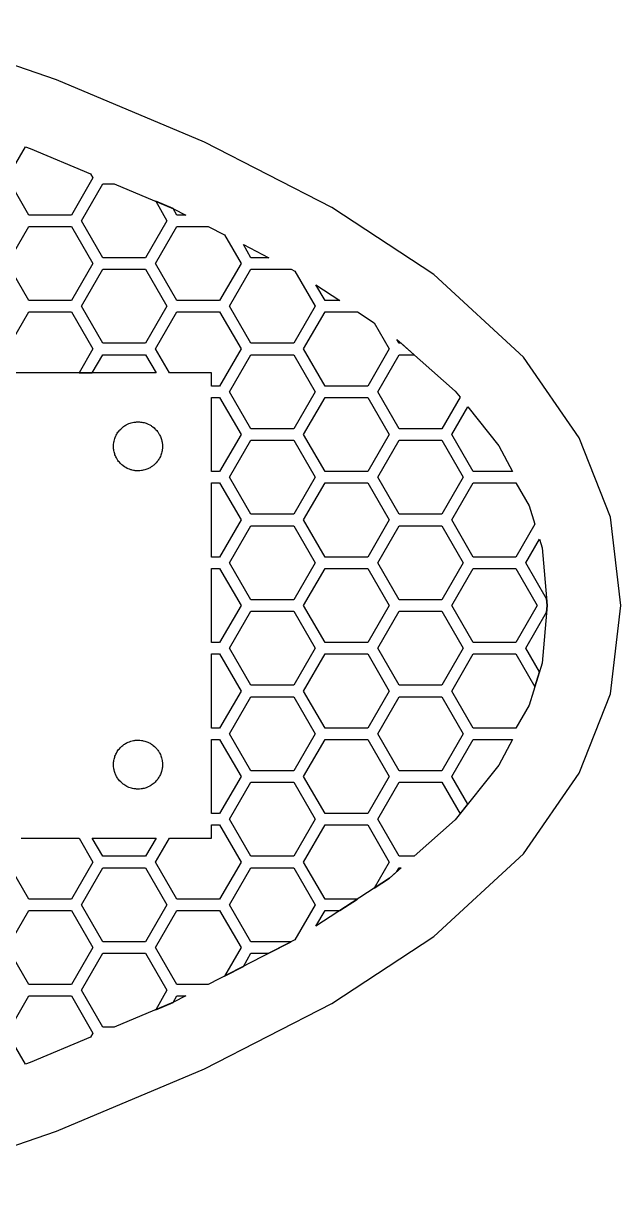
# Model space of a CAD drawing. Header units: metres. Extents: x -343 to 343, y -95 to 95.
# Drawn here: x 265.4 to 342.9, y -75.5 to 75.5 of the extents above; entities that cross this region are included whole.
import ezdxf

# ---------------------------------------------------------------- set-up
doc = ezdxf.new("R2010")
doc.units = ezdxf.units.M

msp = doc.modelspace()

# ---------------------------------------------------------------- linework, layer by layer
for p, q in [((269.732, 68.1738), (248.541, 75.5156)), ((288.92, 60.1064), (269.732, 68.1738)), ((263.371, 55.4494), (265.705, 59.4932)), ((265.705, 59.4932), (266.334, 59.2754)), ((266.334, 59.2754), (274.148, 55.9901)), ((305.449, 51.6016), (288.92, 60.1064)), ((274.148, 55.9901), (274.461, 55.4494)), ((266.143, 50.6474), (263.371, 55.4494)), ((274.461, 55.4494), (271.688, 50.6474)), ((272.975, 49.9045), (275.747, 54.7066)), ((275.747, 54.7066), (277.201, 54.7066)), ((277.201, 54.7066), (284.912, 51.4648)), ((284.869, 51.483), (282.603, 52.4355)), ((282.603, 52.4355), (284.065, 49.9045)), ((285.351, 50.6474), (284.869, 51.483)), ((284.912, 51.4648), (286.502, 50.6474)), ((318.666, 42.9453), (305.449, 51.6016)), ((271.688, 50.6474), (266.143, 50.6474)), ((275.747, 45.1024), (272.975, 49.9045)), ((284.065, 49.9045), (281.292, 45.1024)), ((286.502, 50.6474), (285.351, 50.6474)), ((263.371, 44.3596), (266.143, 49.1616)), ((266.143, 49.1616), (271.688, 49.1616)), ((271.688, 49.1616), (274.461, 44.3596)), ((282.579, 44.3596), (285.351, 49.1616)), ((285.351, 49.1616), (289.391, 49.1616)), ((289.391, 49.1616), (291.532, 48.0602)), ((291.532, 48.0602), (293.669, 44.3596)), ((294.956, 45.1024), (293.972, 46.8052)), ((293.972, 46.8052), (297.283, 45.1024)), ((266.143, 39.5575), (263.371, 44.3596)), ((274.461, 44.3596), (271.688, 39.5575)), ((281.292, 45.1024), (275.747, 45.1024)), ((285.351, 39.5575), (282.579, 44.3596)), ((293.669, 44.3596), (290.896, 39.5575)), ((297.283, 45.1024), (294.956, 45.1024)), ((272.975, 38.8146), (275.747, 43.6167)), ((275.747, 43.6167), (281.292, 43.6167)), ((281.292, 43.6167), (284.065, 38.8146)), ((292.183, 38.8146), (294.956, 43.6167)), ((294.956, 43.6167), (300.172, 43.6167)), ((300.172, 43.6167), (300.639, 43.3766)), ((300.639, 43.3766), (303.273, 38.8146)), ((330.276, 32.2266), (318.666, 42.9453)), ((304.56, 39.5575), (303.389, 41.5857)), ((303.389, 41.5857), (306.489, 39.5575)), ((271.688, 39.5575), (266.143, 39.5575)), ((290.896, 39.5575), (285.351, 39.5575)), ((306.489, 39.5575), (304.56, 39.5575)), ((263.371, 33.2697), (266.143, 38.0717)), ((266.143, 38.0717), (271.688, 38.0717)), ((271.688, 38.0717), (274.461, 33.2697)), ((275.747, 34.0126), (272.975, 38.8146)), ((284.065, 38.8146), (281.292, 34.0126)), ((282.579, 33.2697), (285.351, 38.0717)), ((285.351, 38.0717), (290.896, 38.0717)), ((290.896, 38.0717), (293.669, 33.2697)), ((294.956, 34.0126), (292.183, 38.8146)), ((303.273, 38.8146), (300.5, 34.0126)), ((301.787, 33.2697), (304.56, 38.0717)), ((304.56, 38.0717), (308.76, 38.0717)), ((308.76, 38.0717), (310.921, 36.6584)), ((310.921, 36.6584), (312.877, 33.2697)), ((274.461, 33.2697), (272.666, 30.1621)), ((281.292, 34.0126), (275.747, 34.0126)), ((284.373, 30.1621), (282.579, 33.2697)), ((293.669, 33.2697), (290.896, 28.4676)), ((300.5, 34.0126), (294.956, 34.0126)), ((304.56, 28.4676), (301.787, 33.2697)), ((312.877, 33.2697), (310.105, 28.4676)), ((314.164, 34.0126), (313.889, 34.4881)), ((313.889, 34.4881), (321.434, 27.8008)), ((314.426, 34.0126), (314.164, 34.0126)), ((316.102, 32.5268), (314.426, 34.0126)), ((274.382, 30.1621), (275.747, 32.5268)), ((275.747, 32.5268), (281.292, 32.5268)), ((281.292, 32.5268), (282.657, 30.1621)), ((292.183, 27.7247), (294.956, 32.5268)), ((294.956, 32.5268), (300.5, 32.5268)), ((300.5, 32.5268), (303.273, 27.7247)), ((311.391, 27.7247), (314.164, 32.5268)), ((314.164, 32.5268), (316.102, 32.5268)), ((337.52, 21.7578), (330.276, 32.2266)), ((282.657, 30.1621), (207.54, 30.1621)), ((272.666, 30.1621), (274.382, 30.1621)), ((289.834, 30.1621), (284.373, 30.1621)), ((289.834, 28.4676), (289.834, 30.1621)), ((290.896, 28.4676), (289.834, 28.4676)), ((294.956, 22.9227), (292.183, 27.7247)), ((303.273, 27.7247), (300.5, 22.9227)), ((310.105, 28.4676), (304.56, 28.4676)), ((314.164, 22.9227), (311.391, 27.7247)), ((321.434, 27.8008), (322.066, 27.0061)), ((289.834, 26.9818), (290.896, 26.9818)), ((289.834, 17.3777), (289.834, 26.9818)), ((290.896, 26.9818), (293.669, 22.1798)), ((301.787, 22.1798), (304.56, 26.9818)), ((304.56, 26.9818), (310.105, 26.9818)), ((310.105, 26.9818), (312.877, 22.1798)), ((322.066, 27.0061), (319.709, 22.9227)), ((320.995, 22.1798), (323.061, 25.757)), ((323.061, 25.757), (327.09, 20.6963)), ((277.77, 22.5439), (277.862, 22.6611)), ((277.862, 22.6611), (277.927, 22.7373)), ((277.927, 22.7373), (278.063, 22.8828)), ((278.063, 22.8828), (278.209, 23.0195)), ((278.209, 23.0195), (278.323, 23.1152)), ((278.323, 23.1152), (278.442, 23.2061)), ((278.442, 23.2061), (278.565, 23.291)), ((278.565, 23.291), (278.649, 23.3447)), ((278.649, 23.3447), (278.779, 23.4199)), ((278.779, 23.4199), (278.867, 23.4668)), ((278.867, 23.4668), (279.048, 23.5518)), ((279.048, 23.5518), (279.14, 23.5898)), ((279.14, 23.5898), (279.28, 23.6416)), ((279.28, 23.6416), (279.423, 23.6865)), ((279.423, 23.6865), (279.616, 23.7363)), ((279.616, 23.7363), (279.763, 23.7656)), ((279.763, 23.7656), (279.861, 23.7812)), ((279.861, 23.7812), (280.01, 23.7988)), ((280.01, 23.7988), (280.109, 23.8066)), ((280.109, 23.8066), (280.259, 23.8125)), ((280.259, 23.8125), (280.358, 23.8125)), ((280.358, 23.8125), (280.506, 23.8066)), ((280.506, 23.8066), (280.653, 23.7939)), ((280.653, 23.7939), (280.801, 23.7744)), ((280.801, 23.7744), (280.946, 23.748)), ((280.946, 23.748), (281.091, 23.7148)), ((281.091, 23.7148), (281.233, 23.6748)), ((281.233, 23.6748), (281.374, 23.6289)), ((281.374, 23.6289), (281.558, 23.5566)), ((281.558, 23.5566), (281.648, 23.5166)), ((281.648, 23.5166), (281.824, 23.4277)), ((281.824, 23.4277), (281.995, 23.3281)), ((281.995, 23.3281), (282.078, 23.2744)), ((282.078, 23.2744), (282.238, 23.1592)), ((282.238, 23.1592), (282.392, 23.0342)), ((282.392, 23.0342), (282.501, 22.9346)), ((282.501, 22.9346), (282.571, 22.8652)), ((282.571, 22.8652), (282.64, 22.7939)), ((282.64, 22.7939), (282.737, 22.6826)), ((282.737, 22.6826), (282.83, 22.5674)), ((300.5, 22.9227), (294.956, 22.9227)), ((319.709, 22.9227), (314.164, 22.9227)), ((277.165, 21.085), (277.181, 21.1836)), ((277.181, 21.1836), (277.21, 21.3301)), ((277.21, 21.3301), (277.246, 21.4756)), ((277.246, 21.4756), (277.305, 21.666)), ((277.305, 21.666), (277.356, 21.8066)), ((277.356, 21.8066), (277.436, 21.9893)), ((277.436, 21.9893), (277.479, 22.0791)), ((277.479, 22.0791), (277.551, 22.2109)), ((277.551, 22.2109), (277.628, 22.3389)), ((277.628, 22.3389), (277.711, 22.4629)), ((277.711, 22.4629), (277.77, 22.5439)), ((282.83, 22.5674), (282.86, 22.5273)), ((282.86, 22.5273), (282.973, 22.3652)), ((282.973, 22.3652), (283.025, 22.2812)), ((283.025, 22.2812), (283.075, 22.1963)), ((283.075, 22.1963), (283.145, 22.0654)), ((283.145, 22.0654), (283.208, 21.9316)), ((283.208, 21.9316), (283.266, 21.7949)), ((283.266, 21.7949), (283.316, 21.6562)), ((283.316, 21.6562), (283.36, 21.5146)), ((283.36, 21.5146), (283.409, 21.3232)), ((283.409, 21.3232), (283.438, 21.1777)), ((283.438, 21.1777), (283.453, 21.0801)), ((293.669, 22.1798), (290.896, 17.3777)), ((292.183, 16.6348), (294.956, 21.4369)), ((294.956, 21.4369), (300.5, 21.4369)), ((300.5, 21.4369), (303.273, 16.6348)), ((304.56, 17.3777), (301.787, 22.1798)), ((312.877, 22.1798), (310.105, 17.3777)), ((311.391, 16.6348), (314.164, 21.4369)), ((314.164, 21.4369), (319.709, 21.4369)), ((319.709, 21.4369), (322.481, 16.6348)), ((323.768, 17.3777), (320.995, 22.1798)), ((341.58, 11.4648), (337.52, 21.7578)), ((277.134, 20.6875), (277.14, 20.8369)), ((277.134, 20.5879), (277.134, 20.6875)), ((277.14, 20.4385), (277.134, 20.5879)), ((277.14, 20.8369), (277.147, 20.9365)), ((277.147, 20.3389), (277.14, 20.4385)), ((277.147, 20.9365), (277.165, 21.085)), ((277.165, 20.1904), (277.147, 20.3389)), ((277.181, 20.0918), (277.165, 20.1904)), ((277.21, 19.9453), (277.181, 20.0918)), ((277.246, 19.7998), (277.21, 19.9453)), ((277.289, 19.6562), (277.246, 19.7998)), ((277.321, 19.5615), (277.289, 19.6562)), ((283.36, 19.7598), (283.316, 19.6191)), ((283.409, 19.9512), (283.36, 19.7598)), ((283.429, 20.0488), (283.409, 19.9512)), ((283.453, 20.1943), (283.429, 20.0488)), ((283.453, 21.0801), (283.475, 20.8838)), ((283.475, 20.3906), (283.453, 20.1943)), ((283.475, 20.8838), (283.482, 20.7363)), ((283.482, 20.5391), (283.475, 20.3906)), ((283.482, 20.7363), (283.482, 20.5391)), ((327.09, 20.6963), (328.871, 17.3777)), ((277.375, 19.4229), (277.321, 19.5615)), ((277.436, 19.2861), (277.375, 19.4229)), ((277.503, 19.1514), (277.436, 19.2861)), ((277.602, 18.9785), (277.503, 19.1514)), ((277.711, 18.8115), (277.602, 18.9785)), ((277.8, 18.6914), (277.711, 18.8115)), ((277.895, 18.5752), (277.8, 18.6914)), ((277.994, 18.4639), (277.895, 18.5752)), ((278.063, 18.3926), (277.994, 18.4639)), ((278.209, 18.2559), (278.063, 18.3926)), ((278.323, 18.1592), (278.209, 18.2559)), ((278.402, 18.0986), (278.323, 18.1592)), ((282.277, 18.1465), (282.199, 18.0859)), ((282.354, 18.209), (282.277, 18.1465)), ((282.465, 18.3066), (282.354, 18.209)), ((282.571, 18.4102), (282.465, 18.3066)), ((282.673, 18.5176), (282.571, 18.4102)), ((282.8, 18.6689), (282.673, 18.5176)), ((282.86, 18.7471), (282.8, 18.6689)), ((282.945, 18.8682), (282.86, 18.7471)), ((283.025, 18.9932), (282.945, 18.8682)), ((283.075, 19.0781), (283.025, 18.9932)), ((283.145, 19.209), (283.075, 19.0781)), ((283.208, 19.3428), (283.145, 19.209)), ((283.266, 19.4795), (283.208, 19.3428)), ((283.316, 19.6191), (283.266, 19.4795)), ((278.565, 17.9834), (278.402, 18.0986)), ((278.649, 17.9307), (278.565, 17.9834)), ((278.735, 17.8799), (278.649, 17.9307)), ((278.912, 17.7861), (278.735, 17.8799)), ((279.048, 17.7236), (278.912, 17.7861)), ((279.187, 17.667), (279.048, 17.7236)), ((279.28, 17.6338), (279.187, 17.667)), ((279.375, 17.6025), (279.28, 17.6338)), ((279.471, 17.5752), (279.375, 17.6025)), ((279.567, 17.5498), (279.471, 17.5752)), ((279.714, 17.5186), (279.567, 17.5498)), ((279.861, 17.4941), (279.714, 17.5186)), ((279.96, 17.4814), (279.861, 17.4941)), ((280.109, 17.4688), (279.96, 17.4814)), ((280.209, 17.4639), (280.109, 17.4688)), ((280.407, 17.4639), (280.209, 17.4639)), ((280.556, 17.4717), (280.407, 17.4639)), ((280.752, 17.4932), (280.556, 17.4717)), ((280.85, 17.5088), (280.752, 17.4932)), ((280.995, 17.5371), (280.85, 17.5088)), ((281.187, 17.5859), (280.995, 17.5371)), ((281.327, 17.6299), (281.187, 17.5859)), ((281.467, 17.6807), (281.327, 17.6299)), ((281.604, 17.7383), (281.467, 17.6807)), ((281.737, 17.8018), (281.604, 17.7383)), ((281.868, 17.8711), (281.737, 17.8018)), ((281.953, 17.9209), (281.868, 17.8711)), ((282.037, 17.9736), (281.953, 17.9209)), ((282.199, 18.0859), (282.037, 17.9736)), ((290.896, 17.3777), (289.834, 17.3777)), ((294.956, 11.8328), (292.183, 16.6348)), ((303.273, 16.6348), (300.5, 11.8328)), ((310.105, 17.3777), (304.56, 17.3777)), ((314.164, 11.8328), (311.391, 16.6348)), ((322.481, 16.6348), (319.709, 11.8328)), ((328.871, 17.3777), (323.768, 17.3777)), ((289.834, 15.892), (290.896, 15.892)), ((289.834, 6.28783), (289.834, 15.892)), ((290.896, 15.892), (293.669, 11.0899)), ((301.787, 11.0899), (304.56, 15.892)), ((304.56, 15.892), (310.105, 15.892)), ((310.105, 15.892), (312.877, 11.0899)), ((320.995, 11.0899), (323.768, 15.892)), ((323.768, 15.892), (329.313, 15.892)), ((329.313, 15.892), (331.036, 12.9077)), ((331.036, 12.9077), (331.769, 10.5416)), ((293.669, 11.0899), (290.896, 6.28783)), ((300.5, 11.8328), (294.956, 11.8328)), ((304.56, 6.28783), (301.787, 11.0899)), ((312.877, 11.0899), (310.105, 6.28783)), ((319.709, 11.8328), (314.164, 11.8328)), ((323.768, 6.28783), (320.995, 11.0899)), ((342.9, 0), (341.58, 11.4648)), ((292.183, 5.54494), (294.956, 10.347)), ((294.956, 10.347), (300.5, 10.347)), ((300.5, 10.347), (303.273, 5.54494)), ((311.391, 5.54494), (314.164, 10.347)), ((314.164, 10.347), (319.709, 10.347)), ((319.709, 10.347), (322.481, 5.54494)), ((331.769, 10.5416), (329.313, 6.28783)), ((330.6, 5.54494), (332.368, 8.60773)), ((332.368, 8.60773), (332.712, 7.49707)), ((290.896, 6.28783), (289.834, 6.28783)), ((310.105, 6.28783), (304.56, 6.28783)), ((329.313, 6.28783), (323.768, 6.28783)), ((332.712, 7.49707), (333.375, 0)), ((289.834, 4.80206), (290.896, 4.80206)), ((289.834, -4.80206), (289.834, 4.80206)), ((290.896, 4.80206), (293.669, 0)), ((294.956, 0.74287), (292.183, 5.54494)), ((303.273, 5.54494), (300.5, 0.74287)), ((301.787, 0), (304.56, 4.80206)), ((304.56, 4.80206), (310.105, 4.80206)), ((310.105, 4.80206), (312.877, 0)), ((314.164, 0.74287), (311.391, 5.54494)), ((322.481, 5.54494), (319.709, 0.74287)), ((320.995, 0), (323.768, 4.80206)), ((323.768, 4.80206), (329.313, 4.80206)), ((329.313, 4.80206), (332.085, 0)), ((333.298, 0.87118), (330.6, 5.54494)), ((293.669, 0), (290.896, -4.80206)), ((300.5, 0.74287), (294.956, 0.74287)), ((304.56, -4.80206), (301.787, 0)), ((312.877, 0), (310.105, -4.80206)), ((319.709, 0.74287), (314.164, 0.74287)), ((323.768, -4.80206), (320.995, 0)), ((332.085, 0), (329.313, -4.80206)), ((333.375, 0), (332.712, -7.49707)), ((333.375, 0), (333.298, 0.87118)), ((333.298, -0.87118), (333.375, 0)), ((341.58, -11.4648), (342.9, 0)), ((292.183, -5.54494), (294.956, -0.74287)), ((294.956, -0.74287), (300.5, -0.74287)), ((300.5, -0.74287), (303.273, -5.54494)), ((311.391, -5.54494), (314.164, -0.74287)), ((314.164, -0.74287), (319.709, -0.74287)), ((319.709, -0.74287), (322.481, -5.54494)), ((330.6, -5.54494), (333.298, -0.87118)), ((290.896, -4.80206), (289.834, -4.80206)), ((294.956, -10.347), (292.183, -5.54494)), ((303.273, -5.54494), (300.5, -10.347)), ((310.105, -4.80206), (304.56, -4.80206)), ((314.164, -10.347), (311.391, -5.54494)), ((322.481, -5.54494), (319.709, -10.347)), ((329.313, -4.80206), (323.768, -4.80206)), ((332.368, -8.60773), (330.6, -5.54494)), ((289.834, -6.28783), (290.896, -6.28783)), ((289.834, -15.892), (289.834, -6.28783)), ((290.896, -6.28783), (293.669, -11.0899)), ((301.787, -11.0899), (304.56, -6.28783)), ((304.56, -6.28783), (310.105, -6.28783)), ((310.105, -6.28783), (312.877, -11.0899)), ((320.995, -11.0899), (323.768, -6.28783)), ((323.768, -6.28783), (329.313, -6.28783)), ((329.313, -6.28783), (331.769, -10.5416)), ((332.712, -7.49707), (331.036, -12.9077)), ((331.769, -10.5416), (332.368, -8.60773)), ((300.5, -10.347), (294.956, -10.347)), ((319.709, -10.347), (314.164, -10.347)), ((293.669, -11.0899), (290.896, -15.892)), ((292.183, -16.6348), (294.956, -11.8328)), ((294.956, -11.8328), (300.5, -11.8328)), ((300.5, -11.8328), (303.273, -16.6348)), ((304.56, -15.892), (301.787, -11.0899)), ((312.877, -11.0899), (310.105, -15.892)), ((311.391, -16.6348), (314.164, -11.8328)), ((314.164, -11.8328), (319.709, -11.8328)), ((319.709, -11.8328), (322.481, -16.6348)), ((323.768, -15.892), (320.995, -11.0899)), ((337.52, -21.7578), (341.58, -11.4648)), ((331.036, -12.9077), (329.313, -15.892)), ((290.896, -15.892), (289.834, -15.892)), ((310.105, -15.892), (304.56, -15.892)), ((329.313, -15.892), (323.768, -15.892)), ((278.323, -18.1592), (278.483, -18.04)), ((278.483, -18.04), (278.565, -17.9834)), ((278.565, -17.9834), (278.692, -17.9043)), ((278.692, -17.9043), (278.779, -17.8555)), ((278.779, -17.8555), (278.912, -17.7861)), ((278.912, -17.7861), (279.048, -17.7236)), ((279.048, -17.7236), (279.187, -17.667)), ((279.187, -17.667), (279.375, -17.6025)), ((279.375, -17.6025), (279.567, -17.5498)), ((279.567, -17.5498), (279.714, -17.5186)), ((279.714, -17.5186), (279.861, -17.4941)), ((279.861, -17.4941), (279.96, -17.4814)), ((279.96, -17.4814), (280.159, -17.4658)), ((280.159, -17.4658), (280.259, -17.4629)), ((280.259, -17.4629), (280.407, -17.4639)), ((280.407, -17.4639), (280.556, -17.4717)), ((280.556, -17.4717), (280.752, -17.4932)), ((280.752, -17.4932), (280.897, -17.5176)), ((280.897, -17.5176), (280.995, -17.5371)), ((280.995, -17.5371), (281.187, -17.5859)), ((281.187, -17.5859), (281.327, -17.6299)), ((281.327, -17.6299), (281.467, -17.6807)), ((281.467, -17.6807), (281.604, -17.7383)), ((281.604, -17.7383), (281.737, -17.8018)), ((281.737, -17.8018), (281.868, -17.8711)), ((281.868, -17.8711), (281.953, -17.9209)), ((281.953, -17.9209), (282.078, -18.001)), ((282.078, -18.001), (282.199, -18.0859)), ((282.199, -18.0859), (282.277, -18.1465)), ((289.834, -17.3777), (290.896, -17.3777)), ((289.834, -26.9818), (289.834, -17.3777)), ((290.896, -17.3777), (293.669, -22.1798)), ((294.956, -21.4369), (292.183, -16.6348)), ((303.273, -16.6348), (300.5, -21.4369)), ((301.787, -22.1798), (304.56, -17.3777)), ((304.56, -17.3777), (310.105, -17.3777)), ((310.105, -17.3777), (312.877, -22.1798)), ((314.164, -21.4369), (311.391, -16.6348)), ((322.481, -16.6348), (319.709, -21.4369)), ((320.995, -22.1798), (323.768, -17.3777)), ((323.768, -17.3777), (328.871, -17.3777)), ((328.871, -17.3777), (327.09, -20.6963)), ((277.289, -19.6562), (277.321, -19.5615)), ((277.321, -19.5615), (277.375, -19.4229)), ((277.375, -19.4229), (277.436, -19.2861)), ((277.436, -19.2861), (277.503, -19.1514)), ((277.503, -19.1514), (277.551, -19.0645)), ((277.551, -19.0645), (277.628, -18.9365)), ((277.628, -18.9365), (277.711, -18.8115)), ((277.711, -18.8115), (277.8, -18.6914)), ((277.8, -18.6914), (277.895, -18.5752)), ((277.895, -18.5752), (277.994, -18.4639)), ((277.994, -18.4639), (278.1, -18.3574)), ((278.1, -18.3574), (278.209, -18.2559)), ((278.209, -18.2559), (278.323, -18.1592)), ((282.277, -18.1465), (282.429, -18.2734)), ((282.429, -18.2734), (282.536, -18.375)), ((282.536, -18.375), (282.64, -18.4814)), ((282.64, -18.4814), (282.737, -18.5928)), ((282.737, -18.5928), (282.8, -18.6689)), ((282.8, -18.6689), (282.86, -18.7471)), ((282.86, -18.7471), (282.973, -18.9092)), ((282.973, -18.9092), (283.025, -18.9932)), ((283.025, -18.9932), (283.075, -19.0781)), ((283.075, -19.0781), (283.145, -19.209)), ((283.145, -19.209), (283.208, -19.3428)), ((283.208, -19.3428), (283.266, -19.4795)), ((283.266, -19.4795), (283.316, -19.6191)), ((283.316, -19.6191), (283.36, -19.7598)), ((277.134, -20.5879), (277.14, -20.4385)), ((277.134, -20.6875), (277.134, -20.5879)), ((277.14, -20.8369), (277.134, -20.6875)), ((277.14, -20.4385), (277.147, -20.3389)), ((277.147, -20.9365), (277.14, -20.8369)), ((277.147, -20.3389), (277.165, -20.1904)), ((277.165, -21.085), (277.147, -20.9365)), ((277.165, -20.1904), (277.181, -20.0918)), ((277.181, -21.1836), (277.165, -21.085)), ((277.181, -20.0918), (277.21, -19.9453)), ((277.21, -19.9453), (277.246, -19.7998)), ((277.246, -19.7998), (277.289, -19.6562)), ((283.36, -19.7598), (283.409, -19.9512)), ((283.409, -19.9512), (283.438, -20.0967)), ((283.453, -21.0801), (283.429, -21.2266)), ((283.438, -20.0967), (283.453, -20.1943)), ((283.453, -20.1943), (283.475, -20.3906)), ((283.465, -20.9824), (283.453, -21.0801)), ((283.475, -20.8838), (283.465, -20.9824)), ((283.475, -20.3906), (283.482, -20.5391)), ((283.482, -20.7363), (283.475, -20.8838)), ((283.482, -20.5391), (283.482, -20.7363)), ((327.09, -20.6963), (321.434, -27.8008)), ((277.21, -21.3301), (277.181, -21.1836)), ((277.26, -21.5234), (277.21, -21.3301)), ((277.305, -21.666), (277.26, -21.5234)), ((277.356, -21.8066), (277.305, -21.666)), ((277.395, -21.8984), (277.356, -21.8066)), ((277.479, -22.0791), (277.395, -21.8984)), ((277.526, -22.167), (277.479, -22.0791)), ((277.602, -22.2969), (277.526, -22.167)), ((277.655, -22.3809), (277.602, -22.2969)), ((277.74, -22.5039), (277.655, -22.3809)), ((277.831, -22.623), (277.74, -22.5039)), ((277.927, -22.7373), (277.831, -22.623)), ((282.8, -22.6064), (282.737, -22.6826)), ((282.86, -22.5273), (282.8, -22.6064)), ((282.945, -22.4062), (282.86, -22.5273)), ((283.025, -22.2812), (282.945, -22.4062)), ((283.075, -22.1963), (283.025, -22.2812)), ((283.145, -22.0654), (283.075, -22.1963)), ((283.208, -21.9316), (283.145, -22.0654)), ((283.266, -21.7949), (283.208, -21.9316)), ((283.316, -21.6562), (283.266, -21.7949)), ((283.36, -21.5146), (283.316, -21.6562)), ((283.409, -21.3232), (283.36, -21.5146)), ((283.429, -21.2266), (283.409, -21.3232)), ((293.669, -22.1798), (290.896, -26.9818)), ((300.5, -21.4369), (294.956, -21.4369)), ((304.56, -26.9818), (301.787, -22.1798)), ((312.877, -22.1798), (310.105, -26.9818)), ((319.709, -21.4369), (314.164, -21.4369)), ((323.061, -25.757), (320.995, -22.1798)), ((330.276, -32.2266), (337.52, -21.7578)), ((278.063, -22.8828), (277.927, -22.7373)), ((278.209, -23.0195), (278.063, -22.8828)), ((278.285, -23.084), (278.209, -23.0195)), ((278.402, -23.1768), (278.285, -23.084)), ((278.483, -23.2354), (278.402, -23.1768)), ((278.607, -23.3184), (278.483, -23.2354)), ((278.735, -23.3955), (278.607, -23.3184)), ((278.867, -23.4668), (278.735, -23.3955)), ((278.957, -23.5107), (278.867, -23.4668)), ((279.14, -23.5898), (278.957, -23.5107)), ((279.28, -23.6416), (279.14, -23.5898)), ((279.471, -23.7002), (279.28, -23.6416)), ((279.616, -23.7363), (279.471, -23.7002)), ((279.763, -23.7656), (279.616, -23.7363)), ((279.861, -23.7812), (279.763, -23.7656)), ((280.01, -23.7988), (279.861, -23.7812)), ((280.109, -23.8066), (280.01, -23.7988)), ((280.259, -23.8125), (280.109, -23.8066)), ((280.358, -23.8125), (280.259, -23.8125)), ((280.506, -23.8066), (280.358, -23.8125)), ((280.703, -23.7881), (280.506, -23.8066)), ((280.85, -23.7666), (280.703, -23.7881)), ((280.946, -23.748), (280.85, -23.7666)), ((281.091, -23.7148), (280.946, -23.748)), ((281.233, -23.6748), (281.091, -23.7148)), ((281.374, -23.6289), (281.233, -23.6748)), ((281.467, -23.5938), (281.374, -23.6289)), ((281.648, -23.5166), (281.467, -23.5938)), ((281.824, -23.4277), (281.648, -23.5166)), ((281.953, -23.3535), (281.824, -23.4277)), ((282.078, -23.2744), (281.953, -23.3535)), ((282.159, -23.2178), (282.078, -23.2744)), ((282.277, -23.1289), (282.159, -23.2178)), ((282.392, -23.0342), (282.277, -23.1289)), ((282.536, -22.9004), (282.392, -23.0342)), ((282.64, -22.7939), (282.536, -22.9004)), ((282.737, -22.6826), (282.64, -22.7939)), ((292.183, -27.7247), (294.956, -22.9227)), ((294.956, -22.9227), (300.5, -22.9227)), ((300.5, -22.9227), (303.273, -27.7247)), ((311.391, -27.7247), (314.164, -22.9227)), ((314.164, -22.9227), (319.709, -22.9227)), ((319.709, -22.9227), (322.066, -27.0061)), ((290.896, -26.9818), (289.834, -26.9818)), ((310.105, -26.9818), (304.56, -26.9818)), ((322.066, -27.0061), (323.061, -25.757)), ((289.834, -28.4676), (290.896, -28.4676)), ((289.834, -30.1621), (289.834, -28.4676)), ((290.896, -28.4676), (293.669, -33.2697)), ((294.956, -32.5268), (292.183, -27.7247)), ((303.273, -27.7247), (300.5, -32.5268)), ((301.787, -33.2697), (304.56, -28.4676)), ((304.56, -28.4676), (310.105, -28.4676)), ((310.105, -28.4676), (312.877, -33.2697)), ((314.164, -32.5268), (311.391, -27.7247)), ((321.434, -27.8008), (316.102, -32.5268)), ((265.165, -30.1621), (272.666, -30.1621)), ((272.666, -30.1621), (274.461, -33.2697)), ((275.747, -32.5268), (274.382, -30.1621)), ((274.382, -30.1621), (282.657, -30.1621)), ((282.657, -30.1621), (281.292, -32.5268)), ((282.579, -33.2697), (284.373, -30.1621)), ((284.373, -30.1621), (289.834, -30.1621)), ((281.292, -32.5268), (275.747, -32.5268)), ((300.5, -32.5268), (294.956, -32.5268)), ((316.102, -32.5268), (314.164, -32.5268)), ((318.666, -42.9453), (330.276, -32.2266)), ((266.143, -38.0717), (263.371, -33.2697)), ((274.461, -33.2697), (271.688, -38.0717)), ((272.975, -38.8146), (275.747, -34.0126)), ((275.747, -34.0126), (281.292, -34.0126)), ((281.292, -34.0126), (284.065, -38.8146)), ((285.351, -38.0717), (282.579, -33.2697)), ((293.669, -33.2697), (290.896, -38.0717)), ((292.183, -38.8146), (294.956, -34.0126)), ((294.956, -34.0126), (300.5, -34.0126)), ((300.5, -34.0126), (303.273, -38.8146)), ((304.56, -38.0717), (301.787, -33.2697)), ((312.877, -33.2697), (310.921, -36.6584)), ((314.426, -34.0126), (312.906, -35.3594)), ((312.906, -35.3594), (313.889, -34.4881)), ((313.889, -34.4881), (314.164, -34.0126)), ((314.164, -34.0126), (314.426, -34.0126)), ((312.906, -35.3594), (303.389, -41.5857)), ((310.921, -36.6584), (312.906, -35.3594)), ((271.688, -38.0717), (266.143, -38.0717)), ((275.747, -43.6167), (272.975, -38.8146)), ((284.065, -38.8146), (281.292, -43.6167)), ((290.896, -38.0717), (285.351, -38.0717)), ((294.956, -43.6167), (292.183, -38.8146)), ((303.273, -38.8146), (300.639, -43.3766)), ((308.76, -38.0717), (304.56, -38.0717)), ((306.489, -39.5575), (308.76, -38.0717)), ((263.371, -44.3596), (266.143, -39.5575)), ((266.143, -39.5575), (271.688, -39.5575)), ((271.688, -39.5575), (274.461, -44.3596)), ((282.579, -44.3596), (285.351, -39.5575)), ((285.351, -39.5575), (290.896, -39.5575)), ((290.896, -39.5575), (293.669, -44.3596)), ((303.389, -41.5857), (304.56, -39.5575)), ((304.56, -39.5575), (306.489, -39.5575)), ((281.292, -43.6167), (275.747, -43.6167)), ((300.639, -43.3766), (289.391, -49.1616)), ((300.172, -43.6167), (294.956, -43.6167)), ((297.283, -45.1024), (300.172, -43.6167)), ((305.449, -51.6016), (318.666, -42.9453)), ((266.143, -49.1616), (263.371, -44.3596)), ((274.461, -44.3596), (271.688, -49.1616)), ((272.975, -49.9045), (275.747, -45.1024)), ((275.747, -45.1024), (281.292, -45.1024)), ((281.292, -45.1024), (284.065, -49.9045)), ((285.351, -49.1616), (282.579, -44.3596)), ((293.669, -44.3596), (291.532, -48.0602)), ((293.972, -46.8052), (294.956, -45.1024)), ((294.956, -45.1024), (297.283, -45.1024)), ((291.532, -48.0602), (293.972, -46.8052)), ((271.688, -49.1616), (266.143, -49.1616)), ((289.391, -49.1616), (285.351, -49.1616)), ((263.371, -55.4494), (266.143, -50.6474)), ((266.143, -50.6474), (271.688, -50.6474)), ((271.688, -50.6474), (274.461, -55.4494)), ((275.747, -54.7066), (272.975, -49.9045)), ((284.065, -49.9045), (282.603, -52.4355)), ((284.869, -51.483), (285.351, -50.6474)), ((286.502, -50.6474), (284.912, -51.4648)), ((285.351, -50.6474), (286.502, -50.6474)), ((284.912, -51.4648), (277.201, -54.7066)), ((282.603, -52.4355), (284.869, -51.483)), ((288.92, -60.1064), (305.449, -51.6016)), ((265.705, -59.4932), (263.371, -55.4494)), ((274.461, -55.4494), (274.148, -55.9901)), ((277.201, -54.7066), (275.747, -54.7066)), ((274.148, -55.9901), (266.334, -59.2754)), ((266.334, -59.2754), (265.705, -59.4932)), ((269.732, -68.1738), (288.92, -60.1064)), ((248.541, -75.5156), (269.732, -68.1738))]:
    msp.add_line(p, q)

doc.saveas('drawing.dxf')
